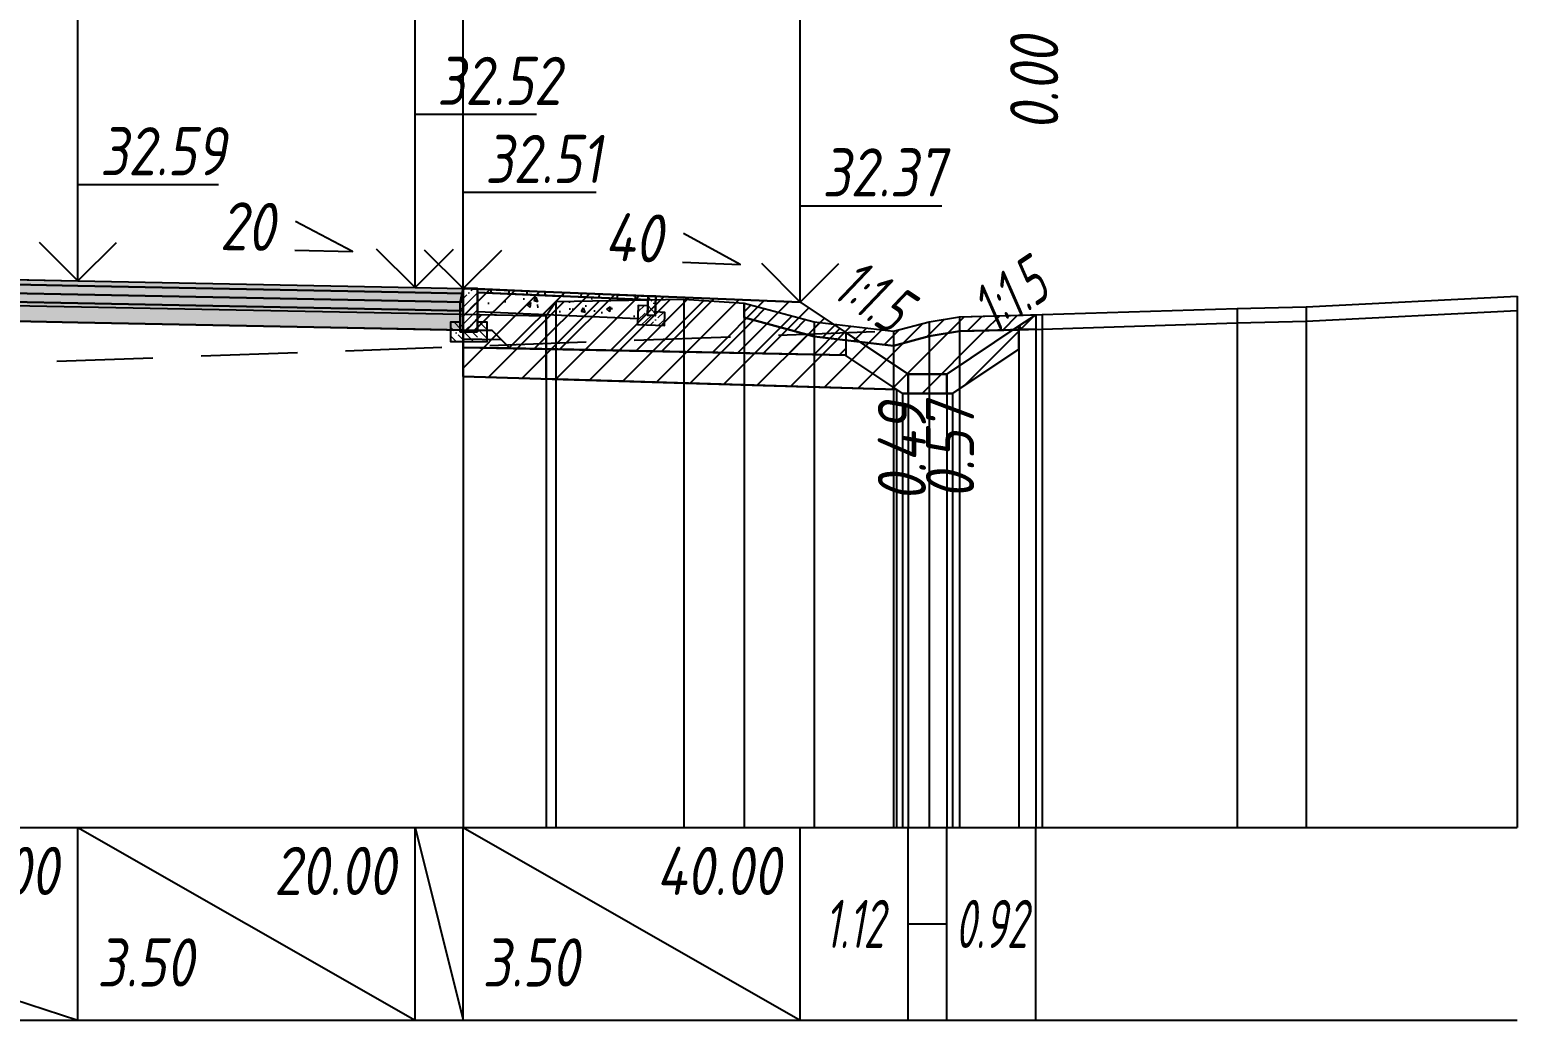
# Model space of a CAD drawing. Extents: x -717 to 1451, y -133302 to 233.
# Drawn here: x -220 to -142.8, y -109855.5 to -109804.1 of the extents above; entities that cross this region are included whole.
import ezdxf
from ezdxf.enums import TextEntityAlignment as Align

# ---------------------------------------------------------------- set-up
doc = ezdxf.new("R2010")
doc.units = 0
doc.linetypes.add('штриховая', pattern=[0.75, 0.5, -0.25])
for name, color, linetype in [('Интерполированный поперечник', 2, 'Continuous'), ('КОД_399', 252, 'Continuous'), ('Код_514', 1, 'Continuous'), ('Контур_0', 7, 'Continuous'), ('Контур_2521', 7, 'Continuous'), ('Контур_2564', 7, 'Continuous'), ('Контур_2660', 7, 'Continuous'), ('Контур_2665', 7, 'Continuous'), ('Контур_400', 7, 'Continuous'), ('Контур_508', 7, 'Continuous'), ('Контур_512', 7, 'Continuous'), ('Контур_513', 7, 'Continuous'), ('Контур_818', 7, 'Continuous'), ('Красный поперечник', 1, 'Continuous'), ('Объём_2501', 7, 'Continuous'), ('Объём_2564', 7, 'Continuous'), ('Объём_2650', 7, 'Continuous'), ('Объём_2660', 7, 'Continuous'), ('Объём_2661', 7, 'Continuous'), ('Объём_2662', 7, 'Continuous'), ('Объём_2663', 7, 'Continuous'), ('Объём_2664', 7, 'Continuous'), ('Объём_2665', 7, 'Continuous'), ('Объём_2666', 7, 'Continuous'), ('Объём_2667', 7, 'Continuous'), ('Объём_2668', 7, 'Continuous'), ('Объём_2669', 7, 'Continuous'), ('Объём_2675', 7, 'Continuous'), ('Откосы', 7, 'Continuous'), ('Отметки покрытия', 7, 'Continuous'), ('Рабочие отметки', 7, 'Continuous'), ('Слои выравнивания', 7, 'Continuous'), ('Таблица', 7, 'Continuous'), ('Уклоны проезжей части', 7, 'Continuous'), ('Черный поперечник', 3, 'Continuous')]:
    doc.layers.add(name, color=color, linetype=linetype)
for name, color, linetype, true_color in [('Контур_2540', 2, 'Continuous', 0xffff00), ('Контур_2560', 2, 'Continuous', 0xffff00), ('Контур_2561', 7, 'Continuous', 0xff8040), ('Контур_2562', 3, 'Continuous', 0x00ff00), ('Контур_2563', 7, 'Continuous', 0xff8000), ('Контур_2570', 7, 'Continuous', 0x80ff00), ('Контур_2583', 3, 'Continuous', 0x00ff00), ('Контур_2584', 3, 'Continuous', 0x00ff00), ('Контур_2725', 7, 'Continuous', 0x323232), ('Контур_2736', 4, 'Continuous', 0x00ffff), ('Контур_2737', 4, 'Continuous', 0x00ffff), ('Контур_2738', 4, 'Continuous', 0x00ffff), ('Контур_2739', 4, 'Continuous', 0x00ffff), ('Контур_2741', 4, 'Continuous', 0x00ffff), ('Контур_2742', 4, 'Continuous', 0x00ffff), ('Контур_2743', 4, 'Continuous', 0x00ffff), ('Контур_2744', 7, 'Continuous', 0xa4ffff), ('Контур_2745', 7, 'Continuous', 0xa4ffff), ('Контур_2747', 4, 'Continuous', 0x00ffff), ('Контур_2748', 4, 'Continuous', 0x00ffff), ('Контур_2749', 4, 'Continuous', 0x00ffff), ('Контур_2750', 4, 'Continuous', 0x00ffff), ('Контур_2751', 4, 'Continuous', 0x00ffff), ('Контур_2752', 4, 'Continuous', 0x00ffff), ('Контур_2760', 7, 'Continuous', 0x323232), ('Контур_2761', 7, 'Continuous', 0x323232), ('Контур_2762', 7, 'Continuous', 0x323232), ('Контур_2763', 7, 'Continuous', 0x323232), ('Контур_402', 7, 'Continuous', 0xff6464), ('Контур_703', 4, 'Continuous', 0x00ffff), ('Контур_705', 4, 'Continuous', 0x00ffff), ('Контур_707', 4, 'Continuous', 0x00ffff), ('Контур_720', 131, 'Continuous', 0xaaffff), ('Объём_2520', 7, 'Continuous', 0x80ffff), ('Объём_2540', 2, 'Continuous', 0xffff00), ('Объём_2560', 2, 'Continuous', 0xffff00), ('Объём_2561', 7, 'Continuous', 0xff8040), ('Объём_2562', 3, 'Continuous', 0x00ff00), ('Объём_2563', 7, 'Continuous', 0xff8000), ('Объём_2570', 7, 'Continuous', 0x80ff00), ('Объём_2583', 3, 'Continuous', 0x00ff00), ('Объём_2584', 3, 'Continuous', 0x00ff00), ('Объём_2594', 3, 'Continuous', 0x00ff00), ('Объём_2598', 3, 'Continuous', 0x00ff00), ('Объём_2600', 7, 'Continuous', 0x808000), ('Объём_2746', 2, 'Continuous', 0xffff00)]:
    doc.layers.add(name, color=color, linetype=linetype, true_color=true_color)
doc.styles.get("Standard").update_dxf_attribs({"font": 'txt', "height": 2.5})
doc.styles.add('М', font='romand.shx', dxfattribs={"width": 0.8, "oblique": 10, "height": 2.5})
doc.dimstyles.new('ISO-25', dxfattribs={"dimtxt": 2.5, "dimasz": 2.5, "dimexe": 1.25, "dimexo": 0.625, "dimtad": 1, "dimtxsty": 'Standard', "dimcen": 2.5, "dimadec": 0, "dimazin": 0, "dimtfac": 1, "dimtmove": 0, "dimatfit": 3, "dimfxl": 1, "dimarcsym": 0})

# ---------------------------------------------------------------- blocks, each defined once
blk = doc.blocks.new('_Oblique')
at = {"color": 0, "linetype": 'ByBlock', "lineweight": -2}
blk.add_line((-0.5, -0.5), (0.5, 0.5), dxfattribs=at)
blk = doc.blocks.new('*D2240')
at = {"color": 0, "lineweight": -2, "transparency": 16777216}
for p, q in [((-197.547, -109816.941), (-197.547, -109792.301)), ((-180.047, -109817.641), (-180.047, -109792.301)), ((-197.547, -109793.551), (-180.047, -109793.551))]:
    blk.add_line(p, q, dxfattribs=at)
at = {"layer": 'Defpoints', "color": 0, "transparency": 16777216}
for p in [(-180.047, -109793.551), (-197.547, -109817.566), (-180.047, -109818.266)]:
    blk.add_point(p, dxfattribs=at)
at = {"color": 0, "lineweight": -2, "transparency": 16777216, "rotation": 180}
blk.add_blockref('_Oblique', (-197.547, -109793.551), dxfattribs=at)
at = {"color": 0, "lineweight": -2, "transparency": 16777216}
blk.add_blockref('_Oblique', (-180.047, -109793.551), dxfattribs=at)
at = {"color": 0, "transparency": 16777216, "insert": (-188.797, -109791.438), "char_height": 2.5, "width": 9.58333, "attachment_point": 5, "style": 'М'}
blk.add_mtext('3,50', dxfattribs=at)
blk = doc.blocks.new('*D2242')
at = {"color": 0, "lineweight": -2, "transparency": 16777216}
for p, q in [((-200.047, -109816.891), (-200.047, -109792.301)), ((-197.547, -109816.941), (-197.547, -109792.301)), ((-200.047, -109793.551), (-210.634, -109793.551)), ((-197.547, -109793.551), (-200.047, -109793.551))]:
    blk.add_line(p, q, dxfattribs=at)
at = {"layer": 'Defpoints', "color": 0, "transparency": 16777216}
for p in [(-197.547, -109793.551), (-200.047, -109817.516), (-197.547, -109817.566)]:
    blk.add_point(p, dxfattribs=at)
at = {"color": 0, "lineweight": -2, "transparency": 16777216, "rotation": 180}
blk.add_blockref('_Oblique', (-200.047, -109793.551), dxfattribs=at)
at = {"color": 0, "lineweight": -2, "transparency": 16777216}
blk.add_blockref('_Oblique', (-197.547, -109793.551), dxfattribs=at)
at = {"color": 0, "transparency": 16777216, "insert": (-206.873, -109791.438), "char_height": 2.5, "width": 9.16667, "attachment_point": 5, "style": 'М'}
blk.add_mtext('0,50', dxfattribs=at)
blk = doc.blocks.new('*D2244')
at = {"color": 0, "lineweight": -2, "transparency": 16777216}
for p, q in [((-217.547, -109816.541), (-217.547, -109788.301)), ((-200.047, -109816.891), (-200.047, -109788.301)), ((-200.047, -109789.551), (-217.547, -109789.551))]:
    blk.add_line(p, q, dxfattribs=at)
at = {"layer": 'Defpoints', "color": 0, "transparency": 16777216}
for p in [(-217.547, -109789.551), (-217.547, -109817.166), (-200.047, -109817.516)]:
    blk.add_point(p, dxfattribs=at)
at = {"color": 0, "lineweight": -2, "transparency": 16777216, "rotation": 180}
blk.add_blockref('_Oblique', (-217.547, -109789.551), dxfattribs=at)
at = {"color": 0, "lineweight": -2, "transparency": 16777216}
blk.add_blockref('_Oblique', (-200.047, -109789.551), dxfattribs=at)
at = {"color": 0, "transparency": 16777216, "insert": (-208.797, -109787.438), "char_height": 2.5, "width": 9.58333, "attachment_point": 5, "style": 'М'}
blk.add_mtext('3,50', dxfattribs=at)
blk = doc.blocks.new('*D2245')
at = {"color": 0, "lineweight": -2, "transparency": 16777216}
for p, q in [((-200.047, -109816.891), (-200.047, -109788.301)), ((-180.047, -109817.641), (-180.047, -109788.301)), ((-180.047, -109789.551), (-200.047, -109789.551))]:
    blk.add_line(p, q, dxfattribs=at)
at = {"layer": 'Defpoints', "color": 0, "transparency": 16777216}
for p in [(-200.047, -109789.551), (-200.047, -109817.516), (-180.047, -109818.266)]:
    blk.add_point(p, dxfattribs=at)
at = {"color": 0, "lineweight": -2, "transparency": 16777216, "rotation": 180}
blk.add_blockref('_Oblique', (-200.047, -109789.551), dxfattribs=at)
at = {"color": 0, "lineweight": -2, "transparency": 16777216}
blk.add_blockref('_Oblique', (-180.047, -109789.551), dxfattribs=at)
at = {"color": 0, "transparency": 16777216, "insert": (-190.047, -109787.438), "char_height": 2.5, "width": 9.16667, "attachment_point": 5, "style": 'М'}
blk.add_mtext('4,00', dxfattribs=at)
blk = doc.blocks.new('*D2247')
at = {"color": 0, "lineweight": -2, "transparency": 16777216}
for p, q in [((-344.047, -109817.841), (-344.047, -109780.301)), ((-180.047, -109817.641), (-180.047, -109780.301)), ((-344.047, -109781.551), (-180.047, -109781.551))]:
    blk.add_line(p, q, dxfattribs=at)
at = {"layer": 'Defpoints', "color": 0, "transparency": 16777216}
for p in [(-180.047, -109781.551), (-180.047, -109818.266), (-344.047, -109818.466)]:
    blk.add_point(p, dxfattribs=at)
at = {"color": 0, "lineweight": -2, "transparency": 16777216, "rotation": 180}
blk.add_blockref('_Oblique', (-344.047, -109781.551), dxfattribs=at)
at = {"color": 0, "lineweight": -2, "transparency": 16777216}
blk.add_blockref('_Oblique', (-180.047, -109781.551), dxfattribs=at)
at = {"color": 0, "transparency": 16777216, "insert": (-262.047, -109779.438), "char_height": 2.5, "width": 12.08333, "attachment_point": 5, "style": 'М'}
blk.add_mtext('32,80', dxfattribs=at)
blk = doc.blocks.new('Тротуар1')
at = {"linetype": 'Continuous', "lineweight": 13}
h = blk.add_hatch(dxfattribs=at)
h.set_pattern_fill('ANSI35', scale=5, angle=90)
h.set_pattern_definition([(135, (-1541.6927, -4801.9416), (-0.88388348, -0.88388348), []), (135, (-1541.6927, -4801.0577), (-0.88388348, -0.88388348), [1.5625, -0.3125, 0, -0.3125])])
h.paths.add_polyline_path([(-16.72, -1.24), (-17.72, -1.24), (-17.72, -2.24), (-18.52, -2.24), (-18.52, -1.85), (-19.52, -1.89), (-19.52, -3.24), (-16.72, -3.24)])
h = blk.add_hatch(dxfattribs=at)
h.set_pattern_fill('ANSI35', scale=5)
h.set_pattern_definition([(45, (-1541.6927, -4800.4416), (-0.88388348, 0.88388348), []), (45, (-1540.8088, -4800.4416), (-0.88388348, 0.88388348), [1.5625, -0.3125, 0, -0.3125])])
h.paths.add_polyline_path([(-17.72, -0.24), (-18.52, -0.24), (-18.52, -2.24), (-17.72, -2.24)])
at = {"linetype": 'Continuous'}
h = blk.add_hatch(dxfattribs=at)
h.set_pattern_fill('ANSI31', color=256, scale=15, angle=45, style=0)
h.set_pattern_definition([(90, (-1932.1888, -4954.235), (-1.875, 3e-16), [])])
h.paths.add_polyline_path([(0, 0), (-17.72, -0.24), (-17.71, -0.63), (-11.04, -0.58), (0, -0.4)])
at = {"layer": 'КОД_399'}
h = blk.add_hatch(dxfattribs=at)
h.set_pattern_fill('AR-CONC', scale=0.7, angle=45, style=0)
h.set_pattern_definition([(95, (-1932.189, -4954.235), (3.860864, 3.2396496), [0.525, -5.775]), (40, (-1932.189, -4954.235), (-4.409945, 3.036377), [0.42, -4.62]), (145.45144, (-1931.867, -4953.965), (-0.549081, 6.2760265), [0.4461813, -4.907995]), (91.1842, (-1933.179, -4953.245), (6.101854, 4.4632964), [0.7875, -8.6625]), (141.63564, (-1932.67, -4952.873), (-0.1953, 9.447982), [0.669272, -7.361996]), (36.18416, (-1933.179, -4953.245), (-0.1953, 9.447982), [0.63, -6.93]), (66, (-1932.4363, -4952.9975), (4.947401, 0.9616773), [0.525, -5.775]), (11, (-1932.4363, -4952.9975), (-2.38496, 4.793659), [0.42, -4.62]), (116.45144, (-1932.024, -4952.9174), (2.562441, 5.7553363), [0.4461813, -4.907995]), (82.5, (-1932.1888, -4954.235), (-1.5875523, 1.7079287), [0, -4.564, 0, -4.69, 0, -4.6375]), (52.5, (-1932.1888, -4954.235), (-0.6501106, 3.2543661), [0, -2.674, 0, -4.459, 0, -1.7675]), (12.5, (-1933.2926, -4955.3388), (2.7539272, 2.5306453), [0, -1.75, 0, -5.46, 0, -7.245]), (2.5, (-1933.7876, -4955.8337), (2.3911299, 3.3821186), [0, -2.275, 0, -3.626, 0, -5.145])])
h.paths.add_polyline_path([(0, -0.4), (-17.71, -0.63), (-17.72, -1.24), (-16.71, -1.24), (-16.72, -2.62), (-0.07, -2.41)])
at = {"linetype": 'Continuous'}
blk.add_lwpolyline([(-17.72, -1.24), (-16.72, -1.24), (-16.72, -3.24), (-19.52, -3.24), (-19.52, -1.89), (-18.52, -1.85)], dxfattribs=at)
at = {"color": 7, "lineweight": 30}
for points in [[(-18.52, -0.24), (-18.52, -2.24), (-17.72, -2.24), (-17.72, -0.24), (-18.52, -0.24)], [(-8.6, -0.53), (0, -0.4)]]:
    blk.add_lwpolyline(points, dxfattribs=at)
for points in [[(0, 0), (-17.72, -0.24), (-17.72, -0.63), (0, -0.4)], [(0, -0.4), (-17.71, -0.63), (-17.72, -1.24), (-16.71, -1.24), (-16.72, -2.62), (-0.07, -2.39)]]:
    blk.add_lwpolyline(points, close=True)
blk = doc.blocks.new('БР100.30.18')
at = {"linetype": 'Continuous', "lineweight": 13}
h = blk.add_hatch(dxfattribs=at)
h.set_pattern_fill('ANSI35', scale=5)
h.set_pattern_definition([(45, (-1504.996, -4799.2297), (-0.88388348, 0.88388348), []), (45, (-1504.1121, -4799.2297), (-0.88388348, 0.88388348), [1.5625, -0.3125, 0, -0.3125])])
h.paths.add_polyline_path([(0.3, 3.47), (1.8, 3.47), (1.8, -1.03), (0, -1.03), (0, 1.97)])
h = blk.add_hatch(dxfattribs=at)
h.set_pattern_fill('ANSI35', scale=5, angle=90)
h.set_pattern_definition([(135, (-1504.996, -4800.7297), (-0.88388348, -0.88388348), []), (135, (-1504.996, -4799.8458), (-0.88388348, -0.88388348), [1.5625, -0.3125, 0, -0.3125])])
h.paths.add_polyline_path([(-1, -0.03), (0, -0.03), (0, -1.03), (1.8, -1.03), (1.8, -0.03), (2.8, -0.03), (2.8, -2.03), (-1, -2.03)])
at = {"color": 7, "lineweight": 30}
blk.add_lwpolyline([(1.8, -1.03), (0, -1.03), (0, 1.97), (0.3, 3.47), (1.8, 3.47)], close=True, dxfattribs=at)
at = {"linetype": 'Continuous'}
blk.add_lwpolyline([(0, -0.03), (-1, -0.03), (-1, -2.03), (2.8, -2.03), (2.8, -0.03), (1.8, -0.03)], dxfattribs=at)

msp = doc.modelspace()

# ---------------------------------------------------------------- hatches: boundary and pattern name
at = {"transparency": 33554681}
h = msp.add_hatch(dxfattribs=at)
h.set_pattern_fill('ANGLE', color=256)
h.set_pattern_definition([(0, (0, 0), (0, 6.985), [5.08, -1.905]), (90, (0, 0), (-6.985, 4e-16), [5.08, -1.905])])
h.paths.add_polyline_path([(-168.692, -109819.635), (-168.692, -109819.44), (-167.825, -109818.862), (-167.825, -109819.612)])
at = {"layer": 'Объём_2563'}
h = msp.add_hatch(dxfattribs=at)
h.set_pattern_fill('ANSI31', color=256, scale=0.3)
h.set_pattern_definition([(45, (-456.9248, 20.5293), (-0.673519209, 0.673519209), [])])
h.paths.add_polyline_path([(-177.677, -109820.951), (-195.129, -109820.601), (-196.047, -109819.683), (-197.547, -109819.653), (-197.547, -109817.503), (-180.047, -109818.203), (-177.677, -109819.783)])
at = {"layer": 'Объём_2570'}
h = msp.add_hatch(dxfattribs=at)
h.set_pattern_fill('ANSI31', color=256, scale=0.2)
h.set_pattern_definition([(45, (-456.9248, 20.52933), (-0.449012806, 0.449012806), [])])
h.paths.add_polyline_path([(-167.825, -109819.612), (-171.783, -109819.716), (-173.355, -109819.972), (-175.214, -109820.466), (-179.321, -109819.981), (-182.961, -109819.005), (-182.961, -109818.255), (-179.321, -109819.231), (-175.214, -109819.716), (-173.355, -109819.222), (-171.783, -109818.966), (-167.825, -109818.862)])
at = {"layer": 'Объём_2600'}
h = msp.add_hatch(dxfattribs=at)
h.set_pattern_fill('ANSI31', color=6, scale=0.4)
h.set_pattern_definition([(45, (-456.9248, 20.5293), (-0.898025612, 0.898025612), [])])
h.paths.add_polyline_path([(-168.692, -109820.642), (-172.139, -109822.94), (-174.745, -109822.94), (-175.051, -109822.735), (-197.547, -109822.061), (-197.547, -109818.833), (-193.235, -109818.917), (-192.735, -109818.167), (-186.088, -109818.051), (-182.961, -109818.255), (-182.961, -109819.005), (-179.321, -109819.981), (-175.214, -109820.466), (-173.355, -109819.972), (-171.783, -109819.716), (-168.692, -109819.635)])
h = msp.add_hatch(dxfattribs=at)
h.set_pattern_fill('HONEY', color=5, scale=0.3)
h.set_pattern_definition([(0, (-456.9248, 20.5293), (1.42875, 0.8248891935), [0.9525, -1.905]), (120, (-456.9248, 20.5293), (-1.428749997, 0.824889199), [0.9525, -1.905]), (60, (-456.9248, 20.5293), (3e-09, 1.6497783924), [-1.905, 0.9525])])
h.paths.add_polyline_path([(-168.692, -109819.635), (-168.692, -109819.44), (-167.825, -109818.862), (-167.825, -109819.612)])
at = {"layer": 'Слои выравнивания'}
for color, points in [(2, [(-248.297, -109816.488), (-228.104, -109816.892), (-217.547, -109817.103), (-200.047, -109817.453), (-197.547, -109817.503), (-197.547, -109817.753), (-200.047, -109817.703), (-217.547, -109817.353), (-228.104, -109817.142), (-248.297, -109816.738)]), (3, [(-248.297, -109816.738), (-228.104, -109817.142), (-217.547, -109817.353), (-200.047, -109817.703), (-197.547, -109817.753), (-197.547, -109818.203), (-200.047, -109818.153), (-217.547, -109817.803), (-228.104, -109817.592), (-248.297, -109817.188)]), (4, [(-248.297, -109817.188), (-228.104, -109817.592), (-217.547, -109817.803), (-200.047, -109818.153), (-197.547, -109818.203), (-197.547, -109818.653), (-200.047, -109818.603), (-217.547, -109818.253), (-228.104, -109818.042), (-248.297, -109817.638)]), (5, [(-248.297, -109817.638), (-228.104, -109818.042), (-217.547, -109818.253), (-200.047, -109818.603), (-197.547, -109818.653), (-197.547, -109819.653), (-200.047, -109819.603), (-217.547, -109819.253), (-228.104, -109819.042), (-248.297, -109818.638)])]:
    msp.add_hatch(color=color, dxfattribs=at).paths.add_polyline_path(points)

# ---------------------------------------------------------------- linework, layer by layer
at = {"layer": 'Интерполированный поперечник', "linetype": 'штриховая', "ltscale": 10, "flags": 128}
msp.add_lwpolyline([(-323.578, -109825.069), (-175.21, -109819.694)], dxfattribs=at)
at = {"layer": 'Код_514'}
for p, q in [((-248.297, -109845.471), (-217.547, -109855.471)), ((-217.547, -109855.471), (-217.547, -109845.471)), ((-217.547, -109845.471), (-200.047, -109855.471)), ((-200.047, -109855.471), (-200.047, -109845.471)), ((-200.047, -109845.471), (-197.547, -109855.471)), ((-197.547, -109855.471), (-197.547, -109845.471)), ((-197.547, -109845.471), (-180.047, -109855.471)), ((-180.047, -109855.471), (-180.047, -109845.471)), ((-174.442, -109855.471), (-174.442, -109845.471)), ((-172.442, -109855.471), (-172.442, -109845.471)), ((-167.825, -109855.471), (-167.825, -109845.471)), ((-174.442, -109850.471), (-172.442, -109850.471))]:
    msp.add_line(p, q, dxfattribs=at)
at = {"layer": 'Контур_0', "flags": 128}
for points in [[(-180.047, -109818.203), (-177.677, -109819.783), (-177.677, -109819.783), (-177.677, -109819.783), (-177.677, -109819.783), (-177.677, -109819.783), (-177.677, -109819.783), (-177.677, -109819.783), (-177.677, -109819.783), (-177.677, -109819.783), (-177.677, -109819.783), (-177.677, -109819.783), (-177.677, -109819.783), (-177.677, -109819.783), (-177.677, -109819.783), (-174.442, -109821.94)], [(-180.047, -109818.203), (-177.677, -109819.783), (-177.677, -109819.783), (-177.677, -109819.783), (-177.677, -109819.783), (-177.677, -109819.783), (-177.677, -109819.783), (-177.677, -109819.783), (-177.677, -109819.783), (-177.677, -109819.783), (-177.677, -109819.783), (-177.677, -109819.783), (-177.677, -109819.783), (-177.677, -109819.783), (-177.677, -109819.783), (-174.442, -109821.94), (-172.442, -109821.94), (-167.825, -109818.862), (-167.825, -109818.862), (-167.825, -109818.862), (-167.825, -109818.862), (-167.825, -109818.862), (-167.825, -109818.862), (-167.825, -109818.862), (-167.825, -109818.862), (-167.825, -109818.862), (-167.825, -109818.862), (-167.825, -109818.862), (-167.825, -109818.862), (-167.825, -109818.862)], [(-197.547, -109820.553), (-197.547, -109819.653), (-196.047, -109819.683), (-195.129, -109820.601), (-197.547, -109820.553), (-197.547, -109820.553)], [(-197.547, -109819.653), (-196.047, -109819.683), (-195.129, -109820.601), (-177.677, -109820.951)]]:
    msp.add_lwpolyline(points, dxfattribs=at)
at = {"layer": 'Контур_2521', "color": 250, "flags": 128}
msp.add_lwpolyline([(-197.547, -109820.103), (-195.588, -109820.142)], dxfattribs=at)
at = {"layer": 'Контур_2540', "flags": 128}
msp.add_lwpolyline([(-177.677, -109820.985), (-175.051, -109822.735), (-197.547, -109822.061), (-197.547, -109820.553), (-177.677, -109820.951), (-177.677, -109820.985), (-177.677, -109820.985)], dxfattribs=at)
at = {"layer": 'Контур_2560', "flags": 128}
msp.add_lwpolyline([(-197.547, -109817.503), (-180.047, -109818.203), (-180.047, -109818.203), (-180.047, -109818.203)], dxfattribs=at)
at = {"layer": 'Контур_2561', "flags": 128}
msp.add_lwpolyline([(-197.547, -109817.503), (-197.547, -109817.503), (-180.047, -109818.203), (-180.047, -109818.203), (-197.547, -109817.503)], dxfattribs=at)
at = {"layer": 'Контур_2562', "flags": 128}
msp.add_lwpolyline([(-180.047, -109818.203), (-180.047, -109818.203), (-180.047, -109818.203), (-180.047, -109818.203), (-180.047, -109818.203)], dxfattribs=at)
at = {"layer": 'Контур_2563', "flags": 128}
msp.add_lwpolyline([(-177.677, -109820.951), (-195.129, -109820.601), (-196.047, -109819.683), (-197.547, -109819.653), (-197.547, -109817.503), (-180.047, -109818.203), (-177.677, -109819.783), (-177.677, -109820.951), (-177.677, -109820.951)], dxfattribs=at)
at = {"layer": 'Контур_2564', "flags": 128}
msp.add_lwpolyline([(-197.547, -109817.503), (-180.047, -109818.203)], dxfattribs=at)
at = {"layer": 'Контур_2570', "flags": 128}
msp.add_lwpolyline([(-280.295, -109818.554), (-248.683, -109817.814), (-248.297, -109817.822), (-228.104, -109818.24), (-193.235, -109818.917), (-192.735, -109818.167), (-186.088, -109818.051), (-182.961, -109818.255), (-182.961, -109819.005), (-179.321, -109819.981), (-175.214, -109820.466), (-175.214, -109820.466), (-173.355, -109819.972), (-171.783, -109819.716), (-167.491, -109819.604), (-157.361, -109819.285), (-153.778, -109819.191), (-142.825, -109818.638)], dxfattribs=at)
at = {"layer": 'Контур_2583', "flags": 128}
for points in [[(-174.442, -109821.94), (-177.677, -109819.783), (-177.677, -109820.985), (-174.745, -109822.94), (-174.442, -109822.94), (-174.442, -109821.94)], [(-168.692, -109820.642), (-168.692, -109819.44), (-172.442, -109821.94), (-172.442, -109822.94), (-172.139, -109822.94), (-168.692, -109820.642)]]:
    msp.add_lwpolyline(points, dxfattribs=at)
at = {"layer": 'Контур_2584', "flags": 128}
msp.add_lwpolyline([(-174.442, -109821.94), (-174.442, -109822.94), (-172.442, -109822.94), (-172.442, -109821.94), (-174.442, -109821.94)], dxfattribs=at)
at = {"layer": 'Контур_2660', "flags": 128}
msp.add_lwpolyline([(-197.547, -109822.061), (-175.051, -109822.735)], dxfattribs=at)
at = {"layer": 'Контур_2665', "flags": 128}
msp.add_lwpolyline([(-180.047, -109818.203), (-180.047, -109818.203)], dxfattribs=at)
at = {"layer": 'Контур_2725', "flags": 128}
msp.add_lwpolyline([(-298.273, -109819.638), (-296.547, -109819.603), (-280.295, -109819.278), (-279.047, -109819.253), (-248.683, -109818.646), (-248.297, -109818.638), (-228.104, -109819.042), (-217.547, -109819.253), (-200.047, -109819.603), (-197.547, -109819.653)], dxfattribs=at)
at = {"layer": 'Контур_2736', "flags": 128}
for points in [[(-180.047, -109818.203), (-177.677, -109819.783)], [(-177.677, -109819.783), (-174.442, -109821.94)]]:
    msp.add_lwpolyline(points, dxfattribs=at)
at = {"layer": 'Контур_2737', "flags": 128}
msp.add_lwpolyline([(-177.677, -109819.783), (-177.677, -109819.783)], dxfattribs=at)
at = {"layer": 'Контур_2738', "flags": 128}
msp.add_lwpolyline([(-177.677, -109819.783), (-177.677, -109819.783)], dxfattribs=at)
at = {"layer": 'Контур_2739', "flags": 128}
msp.add_lwpolyline([(-177.677, -109819.783), (-177.677, -109819.783)], dxfattribs=at)
at = {"layer": 'Контур_2741', "flags": 128}
msp.add_lwpolyline([(-167.825, -109818.862), (-167.825, -109818.862)], dxfattribs=at)
at = {"layer": 'Контур_2742', "flags": 128}
msp.add_lwpolyline([(-167.825, -109818.862), (-167.825, -109818.862)], dxfattribs=at)
at = {"layer": 'Контур_2743', "flags": 128}
msp.add_lwpolyline([(-167.825, -109818.862), (-167.825, -109818.862)], dxfattribs=at)
at = {"layer": 'Контур_2744', "flags": 128}
msp.add_lwpolyline([(-167.825, -109818.862), (-167.825, -109818.862)], dxfattribs=at)
msp.add_lwpolyline([(-167.825, -109818.862), (-167.825, -109818.862)], dxfattribs=at)
msp.add_lwpolyline([(-167.825, -109818.862), (-167.825, -109818.862)], dxfattribs=at)
msp.add_lwpolyline([(-167.825, -109818.862), (-167.825, -109818.862)], dxfattribs=at)
msp.add_lwpolyline([(-167.825, -109818.862), (-167.825, -109818.862)], dxfattribs=at)
msp.add_lwpolyline([(-167.825, -109818.862), (-167.825, -109818.862)], dxfattribs=at)
at = {"layer": 'Контур_2745', "flags": 128}
msp.add_lwpolyline([(-177.677, -109819.783), (-177.677, -109819.783)], dxfattribs=at)
msp.add_lwpolyline([(-177.677, -109819.783), (-177.677, -109819.783)], dxfattribs=at)
msp.add_lwpolyline([(-177.677, -109819.783), (-177.677, -109819.783)], dxfattribs=at)
msp.add_lwpolyline([(-177.677, -109819.783), (-177.677, -109819.783)], dxfattribs=at)
msp.add_lwpolyline([(-177.677, -109819.783), (-177.677, -109819.783)], dxfattribs=at)
msp.add_lwpolyline([(-177.677, -109819.783), (-177.677, -109819.783)], dxfattribs=at)
at = {"layer": 'Контур_2747', "flags": 128}
msp.add_lwpolyline([(-177.677, -109819.783), (-177.677, -109819.783)], dxfattribs=at)
at = {"layer": 'Контур_2748', "flags": 128}
msp.add_lwpolyline([(-177.677, -109819.783), (-177.677, -109819.783)], dxfattribs=at)
at = {"layer": 'Контур_2749', "flags": 128}
msp.add_lwpolyline([(-177.677, -109819.783), (-177.677, -109819.783)], dxfattribs=at)
at = {"layer": 'Контур_2750', "flags": 128}
msp.add_lwpolyline([(-167.825, -109818.862), (-167.825, -109818.862)], dxfattribs=at)
at = {"layer": 'Контур_2751', "flags": 128}
msp.add_lwpolyline([(-167.825, -109818.862), (-167.825, -109818.862)], dxfattribs=at)
at = {"layer": 'Контур_2752', "flags": 128}
msp.add_lwpolyline([(-167.825, -109818.862), (-167.825, -109818.862)], dxfattribs=at)
at = {"layer": 'Контур_2760', "flags": 128}
msp.add_lwpolyline([(-298.273, -109817.488), (-296.547, -109817.453), (-280.295, -109817.128), (-279.047, -109817.103), (-248.683, -109816.496), (-248.297, -109816.488), (-228.104, -109816.892), (-217.547, -109817.103), (-200.047, -109817.453), (-197.547, -109817.503)], dxfattribs=at)
at = {"layer": 'Контур_2761', "flags": 128}
msp.add_lwpolyline([(-298.273, -109817.738), (-296.547, -109817.703), (-280.295, -109817.378), (-279.047, -109817.353), (-248.683, -109816.746), (-248.297, -109816.738), (-228.104, -109817.142), (-217.547, -109817.353), (-200.047, -109817.703), (-197.547, -109817.753)], dxfattribs=at)
at = {"layer": 'Контур_2762', "flags": 128}
msp.add_lwpolyline([(-298.273, -109818.188), (-296.547, -109818.153), (-280.295, -109817.828), (-279.047, -109817.803), (-248.683, -109817.196), (-248.297, -109817.188), (-228.104, -109817.592), (-217.547, -109817.803), (-200.047, -109818.153), (-197.547, -109818.203)], dxfattribs=at)
at = {"layer": 'Контур_2763', "flags": 128}
msp.add_lwpolyline([(-298.273, -109818.638), (-296.547, -109818.603), (-280.295, -109818.278), (-279.047, -109818.253), (-248.683, -109817.646), (-248.297, -109817.638), (-228.104, -109818.042), (-217.547, -109818.253), (-200.047, -109818.603), (-197.547, -109818.653)], dxfattribs=at)
at = {"layer": 'Контур_400', "flags": 128}
msp.add_lwpolyline([(-248.297, -109816.488), (-217.547, -109817.103), (-200.047, -109817.453), (-200.047, -109817.453), (-200.047, -109817.453), (-200.047, -109817.453), (-200.047, -109817.453), (-200.047, -109817.453), (-197.547, -109817.503)], dxfattribs=at)
at = {"layer": 'Контур_402', "flags": 128}
msp.add_lwpolyline([(-345.417, -109823.452), (-298.273, -109822.037), (-298.273, -109819.638), (-248.297, -109818.638), (-197.547, -109819.653), (-197.547, -109822.061), (-175.051, -109822.735)], dxfattribs=at)
at = {"layer": 'Контур_508', "flags": 128}
msp.add_lwpolyline([(-351.925, -109812.946), (-348.917, -109822.971), (-348.917, -109826.451), (-348.911, -109826.471), (-348.167, -109826.471), (-346.167, -109826.471), (-345.423, -109826.471), (-345.417, -109826.451), (-345.417, -109823.452), (-298.273, -109822.037), (-298.273, -109819.638), (-248.297, -109818.638), (-197.547, -109819.653), (-197.547, -109822.061), (-175.051, -109822.735), (-174.745, -109822.94), (-174.442, -109822.94), (-172.442, -109822.94), (-172.139, -109822.94), (-168.692, -109820.642), (-168.692, -109819.44), (-167.825, -109818.862)], dxfattribs=at)
at = {"layer": 'Контур_512', "flags": 128}
msp.add_lwpolyline([(-197.547, -109822.061), (-175.051, -109822.735), (-174.745, -109822.94), (-174.442, -109822.94), (-172.442, -109822.94), (-172.139, -109822.94), (-168.692, -109820.642), (-168.692, -109819.44), (-167.825, -109818.862)], dxfattribs=at)
at = {"layer": 'Контур_513', "flags": 128}
msp.add_lwpolyline([(-351.925, -109812.946), (-348.917, -109822.971), (-348.917, -109826.451), (-348.911, -109826.471), (-348.167, -109826.471), (-346.167, -109826.471), (-345.423, -109826.471), (-345.417, -109826.451), (-345.417, -109823.452), (-298.273, -109822.037), (-298.273, -109819.638), (-248.297, -109818.638), (-197.547, -109819.653), (-197.547, -109822.061), (-175.051, -109822.735), (-174.745, -109822.94), (-174.442, -109822.94), (-172.442, -109822.94), (-172.139, -109822.94), (-168.692, -109820.642), (-168.692, -109819.44), (-167.825, -109818.862)], dxfattribs=at)
at = {"layer": 'Контур_703', "flags": 128}
msp.add_lwpolyline([(-180.047, -109818.203), (-177.677, -109819.783)], dxfattribs=at)
at = {"layer": 'Контур_705', "flags": 128}
msp.add_lwpolyline([(-177.677, -109819.783), (-177.677, -109819.783)], dxfattribs=at)
at = {"layer": 'Контур_707', "flags": 128}
msp.add_lwpolyline([(-172.442, -109821.94), (-167.825, -109818.862)], dxfattribs=at)
at = {"layer": 'Контур_720', "flags": 128}
msp.add_lwpolyline([(-174.442, -109821.94), (-172.442, -109821.94)], dxfattribs=at)
at = {"layer": 'Контур_818', "flags": 128}
msp.add_lwpolyline([(-280.295, -109818.554), (-248.683, -109817.814), (-248.297, -109817.822), (-228.104, -109818.24), (-193.235, -109818.917), (-192.735, -109818.167), (-186.088, -109818.051), (-182.961, -109818.255), (-182.961, -109819.005), (-179.321, -109819.981), (-175.214, -109820.466), (-175.214, -109820.466), (-173.355, -109819.972), (-171.783, -109819.716), (-167.825, -109819.612)], dxfattribs=at)
at = {"layer": 'Красный поперечник'}
for p, q in [((-248.297, -109816.488), (-217.547, -109817.103)), ((-217.547, -109817.103), (-200.047, -109817.453)), ((-200.047, -109817.453), (-197.547, -109817.503)), ((-197.547, -109817.503), (-180.047, -109818.203)), ((-180.047, -109818.203), (-174.442, -109821.94)), ((-172.442, -109821.94), (-167.825, -109818.862)), ((-167.825, -109818.862), (-167.825, -109845.471)), ((-168.692, -109819.44), (-168.692, -109845.471)), ((-168.692, -109820.642), (-168.692, -109845.471)), ((-197.547, -109822.061), (-197.547, -109845.471)), ((-174.442, -109821.94), (-172.442, -109821.94)), ((-175.051, -109822.735), (-175.051, -109845.471)), ((-174.745, -109822.94), (-174.745, -109845.471)), ((-174.442, -109822.94), (-174.442, -109845.471)), ((-172.442, -109822.94), (-172.442, -109845.471)), ((-172.139, -109822.94), (-172.139, -109845.471))]:
    msp.add_line(p, q, dxfattribs=at)
at = {"layer": 'Объём_2501', "flags": 128}
msp.add_lwpolyline([(-248.297, -109816.488), (-217.547, -109817.103), (-200.047, -109817.453), (-200.047, -109817.453), (-200.047, -109817.453), (-200.047, -109817.453), (-200.047, -109817.453), (-200.047, -109817.453), (-197.547, -109817.503)], dxfattribs=at)
at = {"layer": 'Объём_2520', "color": 250, "flags": 128}
msp.add_lwpolyline([(-197.547, -109820.553), (-197.547, -109819.653), (-196.047, -109819.683), (-195.129, -109820.601), (-197.547, -109820.553), (-197.547, -109820.553)], dxfattribs=at)
at = {"layer": 'Объём_2540', "flags": 128}
msp.add_lwpolyline([(-177.677, -109820.985), (-175.051, -109822.735), (-197.547, -109822.061), (-197.547, -109820.553), (-177.677, -109820.951), (-177.677, -109820.985), (-177.677, -109820.985)], dxfattribs=at)
at = {"layer": 'Объём_2560', "flags": 128}
msp.add_lwpolyline([(-197.547, -109817.503), (-180.047, -109818.203), (-180.047, -109818.203), (-180.047, -109818.203)], dxfattribs=at)
at = {"layer": 'Объём_2561', "flags": 128}
msp.add_lwpolyline([(-197.547, -109817.503), (-197.547, -109817.503), (-180.047, -109818.203), (-180.047, -109818.203), (-197.547, -109817.503)], dxfattribs=at)
at = {"layer": 'Объём_2562', "flags": 128}
msp.add_lwpolyline([(-180.047, -109818.203), (-180.047, -109818.203), (-180.047, -109818.203), (-180.047, -109818.203), (-180.047, -109818.203)], dxfattribs=at)
at = {"layer": 'Объём_2563', "color": 250, "flags": 128}
msp.add_lwpolyline([(-177.677, -109820.951), (-195.129, -109820.601), (-196.047, -109819.683), (-197.547, -109819.653), (-197.547, -109817.503), (-180.047, -109818.203), (-177.677, -109819.783), (-177.677, -109820.951), (-177.677, -109820.951)], dxfattribs=at)
at = {"layer": 'Объём_2564', "flags": 128}
msp.add_lwpolyline([(-197.547, -109817.503), (-180.047, -109818.203)], dxfattribs=at)
at = {"layer": 'Объём_2570', "flags": 128}
msp.add_lwpolyline([(-167.825, -109819.612), (-171.783, -109819.716), (-173.355, -109819.972), (-175.214, -109820.466), (-179.321, -109819.981), (-182.961, -109819.005), (-182.961, -109818.255), (-179.321, -109819.231), (-175.214, -109819.716), (-173.355, -109819.222), (-171.783, -109818.966), (-167.825, -109818.862), (-167.825, -109819.612), (-167.825, -109819.612)], dxfattribs=at)
at = {"layer": 'Объём_2583', "flags": 128}
for points in [[(-174.442, -109821.94), (-177.677, -109819.783), (-177.677, -109820.985), (-174.745, -109822.94), (-174.442, -109822.94), (-174.442, -109821.94)], [(-168.692, -109820.642), (-168.692, -109819.44), (-172.442, -109821.94), (-172.442, -109822.94), (-172.139, -109822.94), (-168.692, -109820.642)]]:
    msp.add_lwpolyline(points, dxfattribs=at)
at = {"layer": 'Объём_2584', "flags": 128}
msp.add_lwpolyline([(-174.442, -109821.94), (-174.442, -109822.94), (-172.442, -109822.94), (-172.442, -109821.94), (-174.442, -109821.94)], dxfattribs=at)
at = {"layer": 'Объём_2594', "flags": 128}
for points in [[(-177.677, -109819.783), (-174.442, -109821.94)], [(-172.442, -109821.94), (-168.692, -109819.44)]]:
    msp.add_lwpolyline(points, dxfattribs=at)
at = {"layer": 'Объём_2598', "flags": 128}
msp.add_lwpolyline([(-174.442, -109821.94), (-172.442, -109821.94)], dxfattribs=at)
at = {"layer": 'Объём_2600', "color": 5, "flags": 128}
msp.add_lwpolyline([(-168.692, -109819.635), (-168.692, -109819.44), (-167.825, -109818.862), (-167.825, -109819.612), (-168.692, -109819.635), (-168.692, -109819.635)], dxfattribs=at)
at = {"layer": 'Объём_2650', "color": 6, "flags": 128}
msp.add_lwpolyline([(-168.692, -109820.642), (-172.139, -109822.94), (-174.745, -109822.94), (-175.051, -109822.735), (-197.547, -109822.061), (-197.547, -109818.833), (-193.235, -109818.917), (-192.735, -109818.167), (-186.088, -109818.051), (-182.961, -109818.255), (-182.961, -109819.005), (-179.321, -109819.981), (-175.214, -109820.466), (-173.355, -109819.972), (-171.783, -109819.716), (-168.692, -109819.635), (-168.692, -109820.642), (-168.692, -109820.642)], dxfattribs=at)
at = {"layer": 'Объём_2660', "flags": 128}
msp.add_lwpolyline([(-197.547, -109822.061), (-175.051, -109822.735)], dxfattribs=at)
at = {"layer": 'Объём_2661', "flags": 128}
msp.add_lwpolyline([(-180.047, -109818.203), (-177.677, -109819.783), (-174.442, -109821.94)], dxfattribs=at)
at = {"layer": 'Объём_2662', "flags": 128}
msp.add_lwpolyline([(-172.442, -109821.94), (-167.825, -109818.862)], dxfattribs=at)
at = {"layer": 'Объём_2663', "flags": 128}
msp.add_lwpolyline([(-174.442, -109821.94), (-172.442, -109821.94)], dxfattribs=at)
at = {"layer": 'Объём_2664', "flags": 128}
msp.add_lwpolyline([(-174.442, -109821.94), (-172.442, -109821.94)], dxfattribs=at)
at = {"layer": 'Объём_2665', "flags": 128}
msp.add_lwpolyline([(-180.047, -109818.203), (-180.047, -109818.203)], dxfattribs=at)
at = {"layer": 'Объём_2666', "flags": 128}
for points in [[(-180.047, -109818.203), (-177.677, -109819.783)], [(-177.677, -109819.783), (-174.442, -109821.94)]]:
    msp.add_lwpolyline(points, dxfattribs=at)
at = {"layer": 'Объём_2667', "flags": 128}
for points in [[(-167.825, -109818.862), (-167.825, -109818.862)], [(-177.677, -109819.783), (-177.677, -109819.783)]]:
    msp.add_lwpolyline(points, dxfattribs=at)
at = {"layer": 'Объём_2668', "flags": 128}
for points in [[(-167.825, -109818.862), (-167.825, -109818.862)], [(-177.677, -109819.783), (-177.677, -109819.783)]]:
    msp.add_lwpolyline(points, dxfattribs=at)
at = {"layer": 'Объём_2669', "flags": 128}
for points in [[(-167.825, -109818.862), (-167.825, -109818.862)], [(-177.677, -109819.783), (-177.677, -109819.783)]]:
    msp.add_lwpolyline(points, dxfattribs=at)
at = {"layer": 'Объём_2675', "flags": 128}
for points in [[(-167.825, -109818.862), (-167.825, -109818.862)], [(-167.825, -109818.862), (-167.825, -109818.862)], [(-167.825, -109818.862), (-167.825, -109818.862)], [(-167.825, -109818.862), (-167.825, -109818.862)], [(-167.825, -109818.862), (-167.825, -109818.862)], [(-167.825, -109818.862), (-167.825, -109818.862)], [(-177.677, -109819.783), (-177.677, -109819.783)], [(-177.677, -109819.783), (-177.677, -109819.783)], [(-177.677, -109819.783), (-177.677, -109819.783)], [(-177.677, -109819.783), (-177.677, -109819.783)], [(-177.677, -109819.783), (-177.677, -109819.783)], [(-177.677, -109819.783), (-177.677, -109819.783)]]:
    msp.add_lwpolyline(points, dxfattribs=at)
at = {"layer": 'Объём_2746', "flags": 128}
msp.add_lwpolyline([(-168.692, -109819.635), (-168.692, -109820.642), (-172.139, -109822.94), (-174.745, -109822.94), (-175.051, -109822.735), (-193.235, -109822.19), (-193.235, -109818.917), (-192.735, -109818.167), (-186.088, -109818.051), (-182.961, -109818.255), (-182.961, -109819.005), (-179.321, -109819.981), (-176.962, -109820.26), (-174.442, -109821.94), (-172.442, -109821.94), (-168.996, -109819.643), (-168.692, -109819.635), (-168.692, -109819.635)], dxfattribs=at)
at = {"layer": 'Откосы', "color": 1, "flags": 128}
for points in [[(-206.284, -109815.511), (-203.285, -109815.571), (-206.254, -109814.012)], [(-186.165, -109816.138), (-183.168, -109816.258), (-186.105, -109814.639)]]:
    msp.add_lwpolyline(points, dxfattribs=at)
at = {"layer": 'Отметки покрытия', "color": 1}
for p, q in [((-200.047, -109817.453), (-200.047, -109808.453)), ((-200.047, -109808.453), (-193.747, -109808.453)), ((-217.547, -109817.103), (-217.547, -109812.103)), ((-217.547, -109812.103), (-210.247, -109812.103)), ((-197.547, -109817.503), (-197.547, -109812.503)), ((-197.547, -109812.503), (-190.647, -109812.503)), ((-180.047, -109818.203), (-180.047, -109813.203)), ((-180.047, -109813.203), (-172.697, -109813.203)), ((-217.547, -109817.103), (-219.547, -109815.103)), ((-217.547, -109817.103), (-215.547, -109815.103)), ((-200.047, -109817.453), (-202.047, -109815.453)), ((-200.047, -109817.453), (-198.047, -109815.453)), ((-197.547, -109817.503), (-199.547, -109815.503)), ((-197.547, -109817.503), (-195.547, -109815.503)), ((-180.047, -109818.203), (-182.047, -109816.203)), ((-180.047, -109818.203), (-178.047, -109816.203))]:
    msp.add_line(p, q, dxfattribs=at)
at = {"layer": 'Слои выравнивания'}
msp.add_line((-197.547, -109817.503), (-197.547, -109845.471), dxfattribs=at)
at = {"layer": 'Слои выравнивания', "color": 2, "flags": 128}
msp.add_lwpolyline([(-248.297, -109816.488), (-228.104, -109816.892), (-217.547, -109817.103), (-200.047, -109817.453), (-197.547, -109817.503), (-197.547, -109817.753), (-200.047, -109817.703), (-217.547, -109817.353), (-228.104, -109817.142), (-248.297, -109816.738)], close=True, dxfattribs=at)
at = {"layer": 'Слои выравнивания', "color": 3, "flags": 128}
msp.add_lwpolyline([(-248.297, -109816.738), (-228.104, -109817.142), (-217.547, -109817.353), (-200.047, -109817.703), (-197.547, -109817.753), (-197.547, -109818.203), (-200.047, -109818.153), (-217.547, -109817.803), (-228.104, -109817.592), (-248.297, -109817.188)], close=True, dxfattribs=at)
at = {"layer": 'Слои выравнивания', "color": 4, "flags": 128}
msp.add_lwpolyline([(-248.297, -109817.188), (-228.104, -109817.592), (-217.547, -109817.803), (-200.047, -109818.153), (-197.547, -109818.203), (-197.547, -109818.653), (-200.047, -109818.603), (-217.547, -109818.253), (-228.104, -109818.042), (-248.297, -109817.638)], close=True, dxfattribs=at)
at = {"layer": 'Слои выравнивания', "color": 5, "flags": 128}
msp.add_lwpolyline([(-248.297, -109817.638), (-228.104, -109818.042), (-217.547, -109818.253), (-200.047, -109818.603), (-197.547, -109818.653), (-197.547, -109819.653), (-200.047, -109819.603), (-217.547, -109819.253), (-228.104, -109819.042), (-248.297, -109818.638)], close=True, dxfattribs=at)
at = {"layer": 'Таблица'}
for p, q in [((-376.925, -109845.471), (-142.825, -109845.471)), ((-376.925, -109855.471), (-142.825, -109855.471))]:
    msp.add_line(p, q, dxfattribs=at)
at = {"layer": 'Черный поперечник', "color": 7}
for p, q in [((-192.735, -109818.167), (-192.735, -109845.471)), ((-186.088, -109818.051), (-186.088, -109845.471)), ((-182.961, -109818.255), (-182.961, -109845.471)), ((-142.825, -109817.888), (-142.825, -109845.471)), ((-193.235, -109818.917), (-193.235, -109845.471)), ((-171.783, -109818.966), (-171.783, -109845.471)), ((-167.491, -109818.854), (-167.491, -109845.471)), ((-157.361, -109818.535), (-157.361, -109845.471)), ((-153.778, -109818.441), (-153.778, -109845.471)), ((-179.321, -109819.231), (-179.321, -109845.471)), ((-175.214, -109819.716), (-175.214, -109845.471)), ((-173.355, -109819.222), (-173.355, -109845.471))]:
    msp.add_line(p, q, dxfattribs=at)
at = {"layer": 'Черный поперечник', "flags": 128}
msp.add_lwpolyline([(-280.295, -109818.554), (-248.683, -109817.814), (-248.297, -109817.822), (-228.104, -109818.24), (-193.235, -109818.917), (-192.735, -109818.167), (-186.088, -109818.051), (-182.961, -109818.255), (-179.321, -109819.231), (-175.214, -109819.716), (-173.355, -109819.222), (-171.783, -109818.966), (-167.491, -109818.854), (-157.361, -109818.535), (-153.778, -109818.441), (-142.825, -109817.888)], dxfattribs=at)

# ---------------------------------------------------------------- block references
at = {"lineweight": 18, "xscale": 0.5, "yscale": 0.5, "zscale": 0.5, "rotation": 359.9444632229611}
msp.add_blockref('БР100.30.18', (-197.699, -109819.236), dxfattribs=at)
at = {"xscale": -0.4999999999999982, "yscale": 0.4999999999999997, "zscale": 0.4999999999999997, "rotation": 358.2855609405552}
msp.add_blockref('Тротуар1', (-196.797, -109817.504), dxfattribs=at)

# ---------------------------------------------------------------- texts
at = {"layer": 'Код_514', "style": 'М', "oblique": 10, "width": 0.8}
for s, p in [('20.00', (-218.547, -109846.471)), ('20.00', (-201.047, -109846.471)), ('40.00', (-181.047, -109846.471))]:
    msp.add_text(s, height=2.5, dxfattribs=at).set_placement(p, align=Align.TOP_RIGHT)
at = {"layer": 'Код_514', "style": 'М', "oblique": 10, "width": 0.6}
for s, p in [('1.12', (-177.244, -109850.471)), ('0.92', (-170.134, -109850.471))]:
    msp.add_text(s, height=2.5, dxfattribs=at).set_placement(p, align=Align.MIDDLE_CENTER)
at = {"layer": 'Код_514', "style": 'М', "oblique": 10, "width": 0.8}
for p in [(-216.547, -109854.471), (-196.547, -109854.471)]:
    msp.add_text('3.50', height=2.5, dxfattribs=at).set_placement(p, align=Align.BOTTOM_LEFT)
at = {"layer": 'Отметки покрытия', "color": 1, "style": 'М', "oblique": 10, "width": 0.8}
for s, p in [('32.52', (-198.906, -109808.722)), ('32.59', (-216.406, -109812.372)), ('32.51', (-196.406, -109812.772)), ('32.37', (-178.906, -109813.472))]:
    msp.add_text(s, height=2.5, dxfattribs=at).set_placement(p, align=Align.BOTTOM_LEFT)
at = {"layer": 'Рабочие отметки', "color": 1, "style": 'М', "oblique": 10, "width": 0.8}
msp.add_text('0.00', height=2.5, rotation=90, dxfattribs=at).set_placement((-167.903, -109809.293), align=Align.MIDDLE_LEFT)
for s, p in [('0.49', (-174.77, -109823.402)), ('0.57', (-172.27, -109823.402))]:
    msp.add_text(s, height=2.5, rotation=90, dxfattribs=at).set_placement(p, align=Align.MIDDLE_RIGHT)
at = {"layer": 'Уклоны проезжей части', "color": 1, "style": 'М', "oblique": 10}
for s, rotation, width, p in [('20', 358.85423, 0.8, (-208.777, -109816.278)), ('40', 357.70938, 0.8, (-188.757, -109816.854)), ('1:1.5', 33.69007, 0.6, (-168.055, -109819.495)), ('1:1.5', 326.30994, 0.6, (-177.354, -109819.535))]:
    msp.add_text(s, height=2.5, rotation=rotation, dxfattribs=dict(at, width=width)).set_placement(p, align=Align.BOTTOM_CENTER)

# ---------------------------------------------------------------- dimensions: what is measured, and where the dimension line sits
at = {"color": 5}
for base, p1, picture, middle in [((-180.047, -109781.551), (-344.047, -109818.466), '*D2247', (-262.047, -109779.438)), ((-180.047, -109793.551), (-197.547, -109817.566), '*D2240', (-188.797, -109791.438))]:
    dim = msp.add_linear_dim(base=base, p1=p1, p2=(-180.047, -109818.266), angle=180, dimstyle='ISO-25', override={"dimasz": 1, "dimlfac": 0.2, "dimzin": 0, "dimtxsty": 'М', "dimblk1": 'Oblique', "dimblk2": 'Oblique', "dimsah": 1}, dxfattribs=at)
    dim.commit()
    dim.dimension.update_dxf_attribs({"geometry": picture, "text_midpoint": middle})
for base, p1, p2, picture, middle in [((-217.547, -109789.551), (-200.047, -109817.516), (-217.547, -109817.166), '*D2244', (-208.797, -109787.438)), ((-200.047, -109789.551), (-180.047, -109818.266), (-200.047, -109817.516), '*D2245', (-190.047, -109787.438))]:
    dim = msp.add_linear_dim(base=base, p1=p1, p2=p2, dimstyle='ISO-25', override={"dimasz": 1, "dimlfac": 0.2, "dimzin": 0, "dimtxsty": 'М', "dimblk1": 'Oblique', "dimblk2": 'Oblique', "dimsah": 1}, dxfattribs=at)
    dim.commit()
    dim.dimension.update_dxf_attribs({"geometry": picture, "text_midpoint": middle})
dim = msp.add_linear_dim(base=(-197.547, -109793.551), p1=(-200.047, -109817.516), p2=(-197.547, -109817.566), angle=180, dimstyle='ISO-25', override={"dimasz": 1, "dimlfac": 0.2, "dimzin": 0, "dimtxsty": 'М', "dimblk1": 'Oblique', "dimblk2": 'Oblique', "dimsah": 1}, dxfattribs=at)
dim.commit()
dim.dimension.update_dxf_attribs({"geometry": '*D2242', "text_midpoint": (-206.873, -109793.551), "dimtype": 160})

doc.saveas('drawing.dxf')
